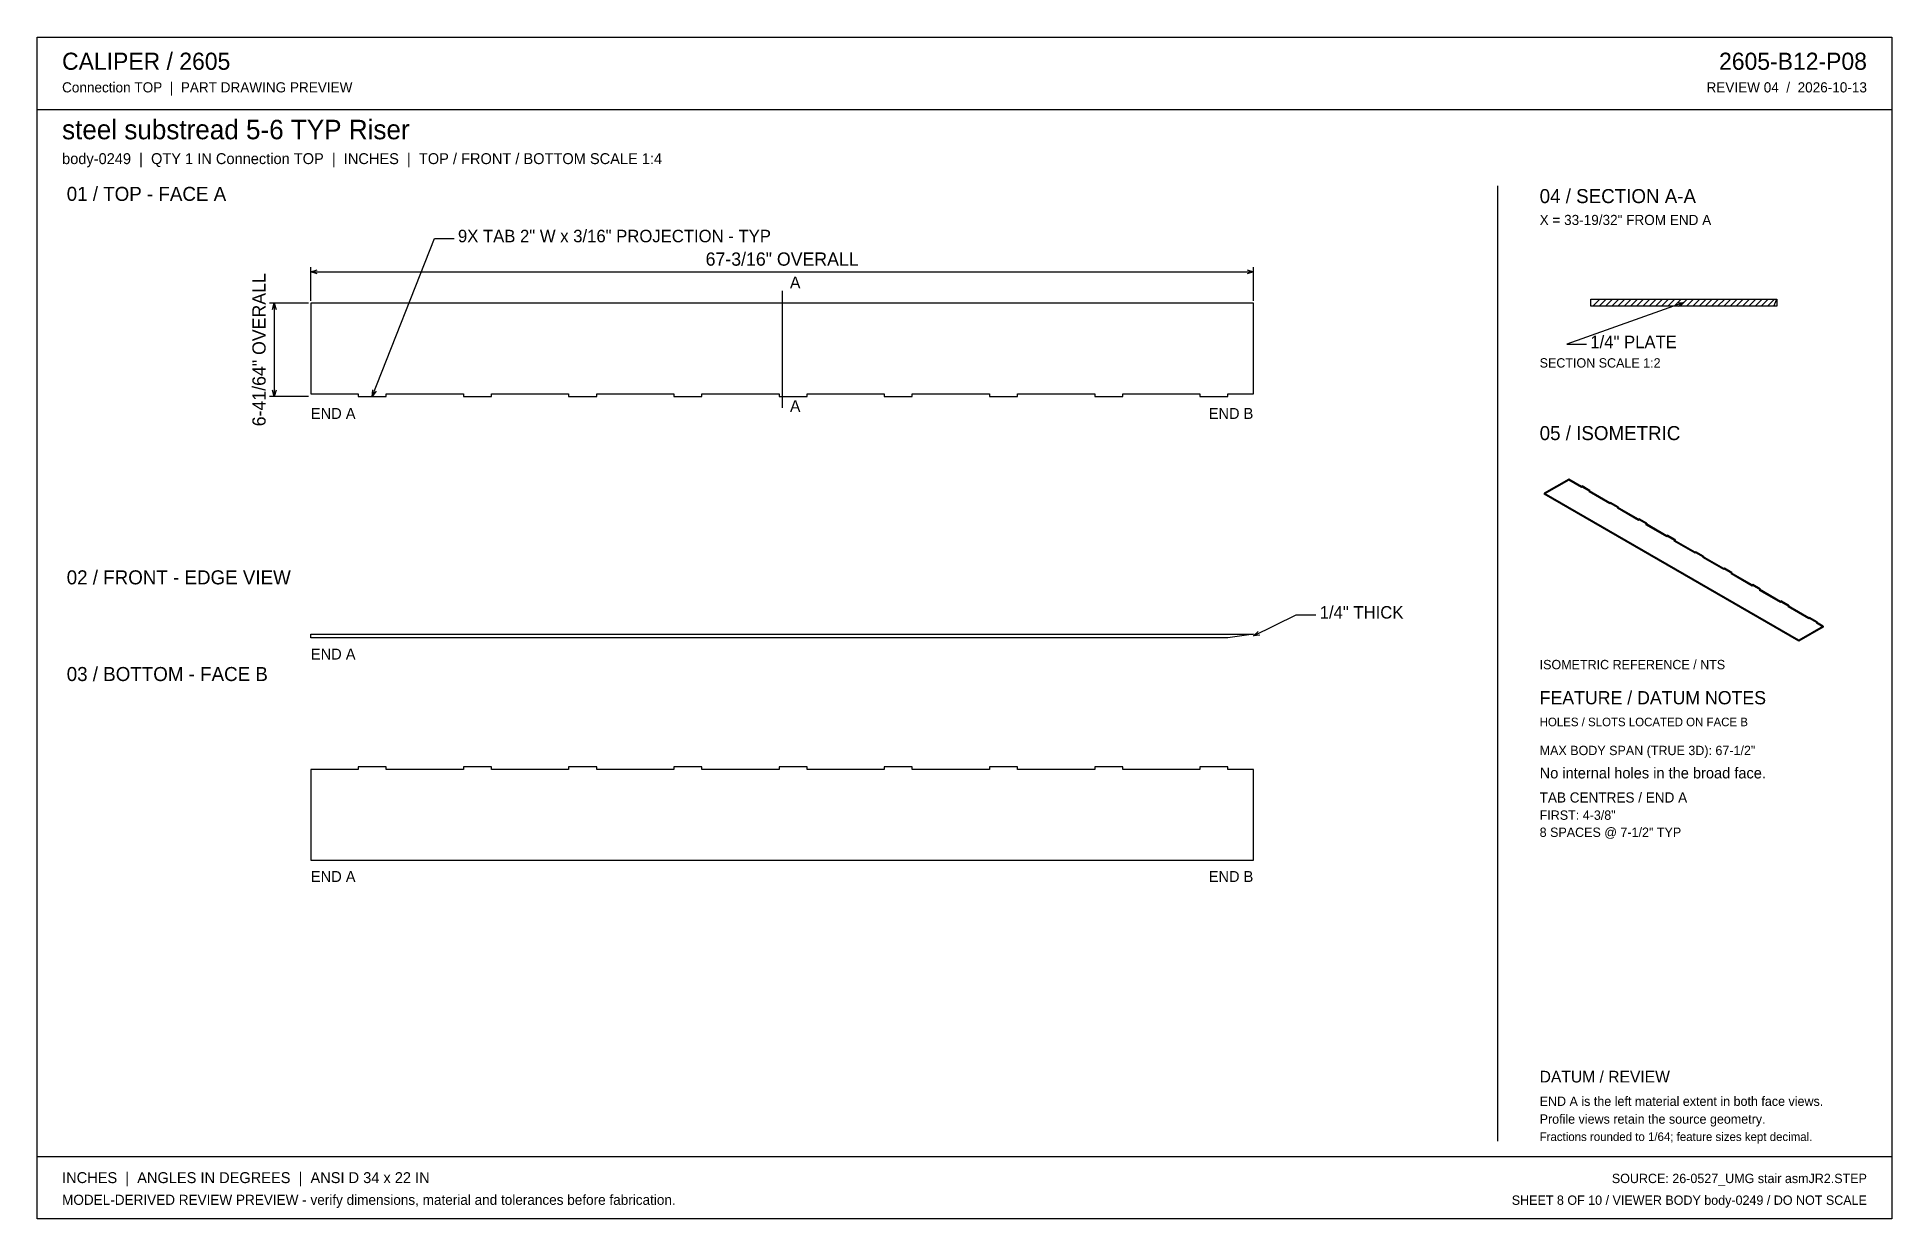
# Model space of a CAD drawing. Header units: inches. Extents: x 2 to 134, y 2 to 86.
import ezdxf
from ezdxf.enums import TextEntityAlignment as Align

# ---------------------------------------------------------------- set-up
doc = ezdxf.new("R2010")
doc.units = ezdxf.units.IN
doc.header["$MEASUREMENT"] = 0

msp = doc.modelspace()

# ---------------------------------------------------------------- linework, layer by layer
at = {"layer": 'ANNOTATION'}
for p, q in [((25.78, 60.51), (30.23, 71.77)), ((30.23, 71.77), (31.61, 71.77)), ((21.41, 67.32), (21.41, 69.71)), ((21.41, 69.38), (21.85, 69.52)), ((21.41, 69.38), (88.59, 69.38)), ((21.85, 69.24), (21.41, 69.38)), ((88.15, 69.52), (88.59, 69.38)), ((88.59, 69.38), (88.15, 69.24)), ((88.59, 67.32), (88.59, 69.71)), ((55, 68.04), (55, 59.68)), ((21.24, 67.15), (18.46, 67.15)), ((18.66, 66.71), (18.8, 67.15)), ((18.8, 67.15), (18.8, 60.51)), ((18.8, 67.15), (18.93, 66.71)), ((119.28, 67.19), (110.94, 64.22)), ((118.81, 67.18), (119.28, 67.19)), ((119.28, 67.19), (118.91, 66.91)), ((110.94, 64.22), (112.33, 64.22)), ((18.8, 60.51), (18.66, 60.96)), ((18.93, 60.96), (18.8, 60.51)), ((25.78, 60.51), (25.82, 60.98)), ((26.07, 60.87), (25.78, 60.51)), ((21.24, 60.51), (18.46, 60.51)), ((88.59, 43.43), (91.65, 44.94)), ((88.59, 43.43), (88.93, 43.75)), ((91.65, 44.94), (93.04, 44.94)), ((89.05, 43.5), (88.59, 43.43))]:
    msp.add_line(p, q, dxfattribs=at)
at = {"layer": 'OUTLINE'}
for p, q in [((1.89, 86.11), (134.11, 86.11)), ((1.89, 1.89), (1.89, 86.11)), ((134.11, 86.11), (134.11, 1.89)), ((1.89, 80.94), (134.11, 80.94)), ((106, 75.5), (106, 7.44)), ((112.64, 67.44), (125.92, 67.44)), ((112.64, 66.94), (112.64, 67.44)), ((112.8, 66.94), (113.3, 67.44)), ((113.25, 66.94), (113.75, 67.44)), ((113.69, 66.94), (114.19, 67.44)), ((114.14, 66.94), (114.64, 67.44)), ((114.58, 66.94), (115.08, 67.44)), ((115.02, 66.94), (115.52, 67.44)), ((115.47, 66.94), (115.97, 67.44)), ((115.91, 66.94), (116.41, 67.44)), ((116.36, 66.94), (116.86, 67.44)), ((116.8, 66.94), (117.3, 67.44)), ((117.25, 66.94), (117.75, 67.44)), ((117.69, 66.94), (118.19, 67.44)), ((118.14, 66.94), (118.64, 67.44)), ((118.58, 66.94), (119.08, 67.44)), ((119.02, 66.94), (119.52, 67.44)), ((119.47, 66.94), (119.97, 67.44)), ((119.91, 66.94), (120.41, 67.44)), ((120.36, 66.94), (120.86, 67.44)), ((120.8, 66.94), (121.3, 67.44)), ((121.25, 66.94), (121.75, 67.44)), ((121.69, 66.94), (122.19, 67.44)), ((122.14, 66.94), (122.64, 67.44)), ((122.58, 66.94), (123.08, 67.44)), ((123.02, 66.94), (123.52, 67.44)), ((123.47, 66.94), (123.97, 67.44)), ((123.91, 66.94), (124.41, 67.44)), ((124.36, 66.94), (124.86, 67.44)), ((124.8, 66.94), (125.3, 67.44)), ((125.25, 66.94), (125.75, 67.44)), ((125.69, 66.94), (125.92, 67.44)), ((125.92, 67.44), (125.92, 66.94)), ((88.59, 67.15), (21.41, 67.15)), ((21.41, 67.15), (21.41, 60.7)), ((88.59, 60.7), (88.59, 67.15)), ((125.92, 66.94), (112.64, 66.94)), ((21.41, 60.7), (24.78, 60.7)), ((24.78, 60.7), (24.78, 60.51)), ((24.78, 60.51), (26.78, 60.51)), ((26.78, 60.51), (26.78, 60.7)), ((26.78, 60.7), (32.28, 60.7)), ((32.28, 60.7), (32.28, 60.51)), ((32.28, 60.51), (34.28, 60.51)), ((34.28, 60.51), (34.28, 60.7)), ((34.28, 60.7), (39.78, 60.7)), ((39.78, 60.7), (39.78, 60.51)), ((39.78, 60.51), (41.78, 60.51)), ((41.78, 60.51), (41.78, 60.7)), ((41.78, 60.7), (47.28, 60.7)), ((47.28, 60.7), (47.28, 60.51)), ((47.28, 60.51), (49.28, 60.51)), ((49.28, 60.51), (49.28, 60.7)), ((49.28, 60.7), (54.78, 60.7)), ((54.78, 60.7), (54.78, 60.51)), ((54.78, 60.51), (56.78, 60.51)), ((56.78, 60.51), (56.78, 60.7)), ((56.78, 60.7), (62.28, 60.7)), ((62.28, 60.7), (62.28, 60.51)), ((62.28, 60.51), (64.28, 60.51)), ((64.28, 60.51), (64.28, 60.7)), ((64.28, 60.7), (69.78, 60.7)), ((69.78, 60.7), (69.78, 60.51)), ((69.78, 60.51), (71.78, 60.51)), ((71.78, 60.51), (71.78, 60.7)), ((71.78, 60.7), (77.28, 60.7)), ((77.28, 60.7), (77.28, 60.51)), ((77.28, 60.51), (79.28, 60.51)), ((79.28, 60.51), (79.28, 60.7)), ((79.28, 60.7), (84.78, 60.7)), ((84.78, 60.7), (84.78, 60.51)), ((84.78, 60.51), (86.78, 60.51)), ((86.78, 60.51), (86.78, 60.7)), ((86.78, 60.7), (88.59, 60.7)), ((111.08, 54.61), (109.33, 53.61)), ((111.08, 54.54), (109.33, 53.53)), ((111.99, 54.09), (111.08, 54.61)), ((111.08, 54.61), (111.08, 54.54)), ((111.99, 54.01), (111.08, 54.54)), ((109.33, 53.61), (109.33, 53.53)), ((127.48, 43.13), (109.33, 53.61)), ((127.48, 43.05), (109.33, 53.53)), ((112.04, 54.12), (111.99, 54.09)), ((111.99, 54.09), (111.99, 54.01)), ((112.04, 54.04), (111.99, 54.01)), ((112.58, 53.81), (112.04, 54.12)), ((112.04, 54.12), (112.04, 54.04)), ((112.58, 53.73), (112.04, 54.04)), ((112.58, 53.81), (112.53, 53.78)), ((114.01, 52.92), (112.53, 53.78)), ((112.53, 53.78), (112.53, 53.7)), ((112.58, 53.73), (112.53, 53.7)), ((114.01, 52.84), (112.53, 53.7)), ((112.58, 53.81), (112.58, 53.73)), ((114.06, 52.95), (114.01, 52.92)), ((114.01, 52.92), (114.01, 52.84)), ((114.06, 52.95), (114.06, 52.87)), ((114.6, 52.64), (114.06, 52.95)), ((114.06, 52.87), (114.01, 52.84)), ((114.6, 52.56), (114.06, 52.87)), ((114.6, 52.64), (114.55, 52.61)), ((116.04, 51.75), (114.55, 52.61)), ((114.55, 52.61), (114.55, 52.53)), ((114.6, 52.56), (114.55, 52.53)), ((116.04, 51.67), (114.55, 52.53)), ((114.6, 52.64), (114.6, 52.56)), ((116.09, 51.78), (116.04, 51.75)), ((116.04, 51.75), (116.04, 51.67)), ((116.09, 51.7), (116.04, 51.67)), ((116.09, 51.78), (116.09, 51.7)), ((116.63, 51.47), (116.09, 51.78)), ((116.63, 51.39), (116.09, 51.7)), ((116.63, 51.47), (116.58, 51.44)), ((116.58, 51.44), (116.58, 51.36)), ((118.06, 50.58), (116.58, 51.44)), ((116.63, 51.39), (116.58, 51.36)), ((118.06, 50.5), (116.58, 51.36)), ((116.63, 51.47), (116.63, 51.39)), ((118.12, 50.61), (118.06, 50.58)), ((118.06, 50.58), (118.06, 50.5)), ((118.12, 50.53), (118.06, 50.5)), ((118.12, 50.61), (118.12, 50.53)), ((118.66, 50.3), (118.12, 50.61)), ((118.66, 50.22), (118.12, 50.53)), ((118.66, 50.3), (118.6, 50.27)), ((120.09, 49.41), (118.6, 50.27)), ((118.6, 50.27), (118.6, 50.19)), ((118.66, 50.3), (118.66, 50.22)), ((118.66, 50.22), (118.6, 50.19)), ((120.09, 49.33), (118.6, 50.19)), ((120.14, 49.44), (120.09, 49.41)), ((120.09, 49.41), (120.09, 49.33)), ((120.14, 49.36), (120.09, 49.33)), ((120.68, 49.13), (120.14, 49.44)), ((120.14, 49.44), (120.14, 49.36)), ((120.68, 49.05), (120.14, 49.36)), ((120.68, 49.13), (120.63, 49.1)), ((122.12, 48.24), (120.63, 49.1)), ((120.63, 49.1), (120.63, 49.02)), ((120.68, 49.05), (120.63, 49.02)), ((122.12, 48.16), (120.63, 49.02)), ((120.68, 49.13), (120.68, 49.05)), ((122.17, 48.27), (122.12, 48.24)), ((122.12, 48.24), (122.12, 48.16)), ((122.17, 48.19), (122.12, 48.16)), ((122.71, 47.96), (122.17, 48.27)), ((122.17, 48.27), (122.17, 48.19)), ((122.71, 47.88), (122.17, 48.19)), ((122.71, 47.96), (122.66, 47.93)), ((124.14, 47.07), (122.66, 47.93)), ((122.66, 47.93), (122.66, 47.85)), ((122.71, 47.88), (122.66, 47.85)), ((124.14, 46.99), (122.66, 47.85)), ((122.71, 47.96), (122.71, 47.88)), ((124.19, 47.1), (124.14, 47.07)), ((124.14, 47.07), (124.14, 46.99)), ((124.19, 47.02), (124.14, 46.99)), ((124.73, 46.79), (124.19, 47.1)), ((124.19, 47.1), (124.19, 47.02)), ((124.73, 46.71), (124.19, 47.02)), ((124.73, 46.79), (124.68, 46.76)), ((124.68, 46.76), (124.68, 46.68)), ((126.17, 45.9), (124.68, 46.76)), ((124.73, 46.71), (124.68, 46.68)), ((126.17, 45.82), (124.68, 46.68)), ((124.73, 46.79), (124.73, 46.71)), ((126.22, 45.93), (126.17, 45.9)), ((126.17, 45.9), (126.17, 45.82)), ((126.22, 45.85), (126.17, 45.82)), ((126.76, 45.62), (126.22, 45.93)), ((126.22, 45.93), (126.22, 45.85)), ((126.76, 45.54), (126.22, 45.85)), ((126.76, 45.62), (126.71, 45.59)), ((128.19, 44.73), (126.71, 45.59)), ((126.71, 45.59), (126.71, 45.51)), ((126.76, 45.54), (126.71, 45.51)), ((128.19, 44.65), (126.71, 45.51)), ((126.76, 45.62), (126.76, 45.54)), ((129.22, 44.14), (127.48, 43.13)), ((129.22, 44.06), (127.48, 43.05)), ((128.24, 44.76), (128.19, 44.73)), ((128.19, 44.73), (128.19, 44.65)), ((128.24, 44.68), (128.19, 44.65)), ((128.24, 44.76), (128.24, 44.68)), ((128.78, 44.45), (128.24, 44.76)), ((128.78, 44.37), (128.24, 44.68)), ((128.78, 44.45), (128.73, 44.42)), ((129.22, 44.14), (128.73, 44.42)), ((128.73, 44.42), (128.73, 44.34)), ((128.78, 44.37), (128.73, 44.34)), ((129.22, 44.06), (128.73, 44.34)), ((128.78, 44.45), (128.78, 44.37)), ((129.22, 44.14), (129.22, 44.06)), ((21.41, 43.56), (88.59, 43.56)), ((21.41, 43.31), (21.41, 43.56)), ((86.78, 43.31), (21.41, 43.31)), ((88.59, 43.56), (86.78, 43.31)), ((127.48, 43.13), (127.48, 43.05)), ((24.78, 33.91), (21.41, 33.91)), ((21.41, 33.91), (21.41, 27.46)), ((26.78, 34.1), (24.78, 34.1)), ((24.78, 34.1), (24.78, 33.91)), ((26.78, 33.91), (26.78, 34.1)), ((32.28, 33.91), (26.78, 33.91)), ((34.28, 34.1), (32.28, 34.1)), ((32.28, 34.1), (32.28, 33.91)), ((34.28, 33.91), (34.28, 34.1)), ((39.78, 33.91), (34.28, 33.91)), ((41.78, 34.1), (39.78, 34.1)), ((39.78, 34.1), (39.78, 33.91)), ((41.78, 33.91), (41.78, 34.1)), ((47.28, 33.91), (41.78, 33.91)), ((49.28, 34.1), (47.28, 34.1)), ((47.28, 34.1), (47.28, 33.91)), ((49.28, 33.91), (49.28, 34.1)), ((54.78, 33.91), (49.28, 33.91)), ((56.78, 34.1), (54.78, 34.1)), ((54.78, 34.1), (54.78, 33.91)), ((56.78, 33.91), (56.78, 34.1)), ((62.28, 33.91), (56.78, 33.91)), ((64.28, 34.1), (62.28, 34.1)), ((62.28, 34.1), (62.28, 33.91)), ((64.28, 33.91), (64.28, 34.1)), ((69.78, 33.91), (64.28, 33.91)), ((71.78, 34.1), (69.78, 34.1)), ((69.78, 34.1), (69.78, 33.91)), ((71.78, 33.91), (71.78, 34.1)), ((77.28, 33.91), (71.78, 33.91)), ((79.28, 34.1), (77.28, 34.1)), ((77.28, 34.1), (77.28, 33.91)), ((79.28, 33.91), (79.28, 34.1)), ((84.78, 33.91), (79.28, 33.91)), ((86.78, 34.1), (84.78, 34.1)), ((84.78, 34.1), (84.78, 33.91)), ((86.78, 33.91), (86.78, 34.1)), ((88.59, 33.91), (86.78, 33.91)), ((88.59, 27.46), (88.59, 33.91)), ((21.41, 27.46), (88.59, 27.46)), ((1.89, 6.33), (134.11, 6.33)), ((134.11, 1.89), (1.89, 1.89))]:
    msp.add_line(p, q, dxfattribs=at)

# ---------------------------------------------------------------- texts
at = {"layer": 'ANNOTATION'}
for s, height, p in [('CALIPER / 2605', 1.2222, (3.67, 83.78)), ('Connection TOP  |  PART DRAWING PREVIEW', 0.7222, (3.67, 82.17)), ('steel substread 5-6 TYP Riser', 1.3889, (3.67, 78.83)), ('body-0249  |  QTY 1 IN Connection TOP  |  INCHES  |  TOP / FRONT / BOTTOM SCALE 1:4', 0.7778, (3.67, 77.06)), ('01 / TOP - FACE A', 1, (4, 74.44)), ('04 / SECTION A-A', 1, (109, 74.28)), ('X = 33-19/32" FROM END A', 0.7222, (109, 72.72)), ('9X TAB 2" W x 3/16" PROJECTION - TYP', 0.8889, (31.89, 71.49)), ('A', 0.833, (55.56, 68.21)), ('1/4" PLATE', 0.889, (112.61, 63.94)), ('SECTION SCALE 1:2', 0.6667, (109, 62.56)), ('END A', 0.778, (21.41, 58.9)), ('A', 0.833, (55.56, 59.4)), ('05 / ISOMETRIC', 1, (109, 57.39)), ('02 / FRONT - EDGE VIEW', 1, (4, 47.11)), ('1/4" THICK', 0.889, (93.32, 44.67)), ('END A', 0.778, (21.41, 41.75)), ('03 / BOTTOM - FACE B', 1, (4, 40.22)), ('ISOMETRIC REFERENCE / NTS', 0.6667, (109, 41.06)), ('FEATURE / DATUM NOTES', 0.9444, (109, 38.56)), ('HOLES / SLOTS LOCATED ON FACE B', 0.6111, (109, 37)), ('MAX BODY SPAN (TRUE 3D): 67-1/2"', 0.6667, (109, 34.94)), ('No internal holes in the broad face.', 0.7778, (109, 33.28)), ('TAB CENTRES / END A', 0.7222, (109, 31.56)), ('FIRST: 4-3/8"', 0.6667, (109, 30.33)), ('8 SPACES @ 7-1/2" TYP', 0.6667, (109, 29.11)), ('END A', 0.778, (21.41, 25.9)), ('DATUM / REVIEW', 0.8333, (109, 11.61)), ('END A is the left material extent in both face views.', 0.6667, (109, 9.94)), ('Profile views retain the source geometry.', 0.6667, (109, 8.67)), ('Fractions rounded to 1/64; feature sizes kept decimal.', 0.6111, (109, 7.44)), ('INCHES  |  ANGLES IN DEGREES  |  ANSI D 34 x 22 IN', 0.7778, (3.67, 4.44)), ('MODEL-DERIVED REVIEW PREVIEW - verify dimensions, material and tolerances before fabrication.', 0.7222, (3.67, 2.89))]:
    msp.add_text(s, height=height, dxfattribs=at).set_placement(p)
for s, height, p in [('2605-B12-P08', 1.2222, (132.33, 83.78)), ('REVIEW 04  /  2026-10-13', 0.7222, (132.33, 82.17)), ('END B', 0.778, (88.59, 58.9)), ('END B', 0.778, (88.59, 25.9)), ('SOURCE: 26-0527_UMG stair asmJR2.STEP', 0.6667, (132.33, 4.44)), ('SHEET 8 OF 10 / VIEWER BODY body-0249 / DO NOT SCALE', 0.6667, (132.33, 2.89))]:
    msp.add_text(s, height=height, dxfattribs=at).set_placement(p, align=Align.RIGHT)
msp.add_text('67-3/16" OVERALL', height=0.9444, dxfattribs=at).set_placement((55, 69.82), align=Align.CENTER)
msp.add_text('6-41/64" OVERALL', height=0.9444, rotation=90, dxfattribs=at).set_placement((18.18, 63.83), align=Align.CENTER)

doc.saveas('drawing.dxf')
